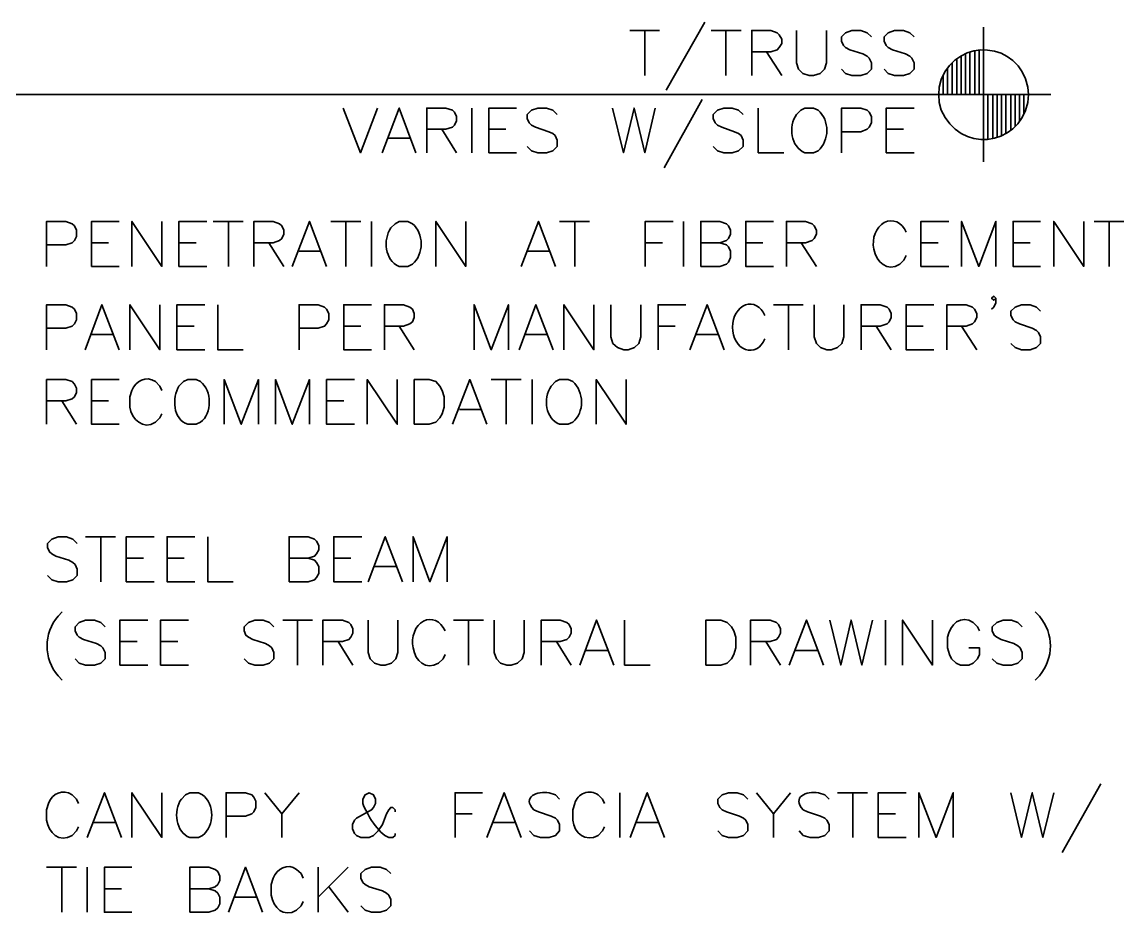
# Model space of a CAD drawing. Header units: inches. Extents: x 5 to 516, y -193 to 129.
# Drawn here: x 110.469 to 113.539, y -178.857 to -176.36 of the extents above; entities that cross this region are included whole.
import ezdxf

# ---------------------------------------------------------------- set-up
doc = ezdxf.new("R2010")
doc.units = ezdxf.units.IN
doc.header["$MEASUREMENT"] = 0
doc.layers.add('PDF8_Geometry', color=7, linetype='Continuous')

msp = doc.modelspace()

# ---------------------------------------------------------------- linework, layer by layer
at = {"layer": 'PDF8_Geometry', "lineweight": 35}
for points in [[(112.3710735, -176.3602262), (112.2632957, -176.5502263)], [(112.1621846, -176.3835598), (112.245518, -176.3835598)], [(112.2044068, -176.3835598), (112.2044068, -176.5091153)], [(112.3888511, -176.3835598), (112.4721845, -176.3835598)], [(112.4299623, -176.3835598), (112.4299623, -176.5091153)], [(112.5021844, -176.5091159), (112.5021844, -176.3835603), (112.5555177, -176.3835603), (112.5732955, -176.390227), (112.5788511, -176.3957825), (112.5855177, -176.4080048), (112.5855177, -176.420227), (112.5788511, -176.4313381), (112.5732955, -176.4380048), (112.5555177, -176.4435603), (112.5021844, -176.4435603)], [(112.6266292, -176.3835598), (112.6266292, -176.4735598), (112.6321847, -176.4913375), (112.6444069, -176.5035598), (112.6621847, -176.5091153), (112.6744069, -176.5091153), (112.6921847, -176.5035598), (112.7044069, -176.4913375), (112.7099625, -176.4735598), (112.7099625, -176.3835598)], [(112.835518, -176.4013379), (112.8232958, -176.3902268), (112.805518, -176.3835602), (112.7810736, -176.3835602), (112.7632958, -176.3902268), (112.7521847, -176.4013379), (112.7521847, -176.4135602), (112.7577403, -176.4257824), (112.7632958, -176.431338), (112.775518, -176.4380046), (112.8110736, -176.4491157), (112.8232958, -176.4557824), (112.8288514, -176.461338), (112.835518, -176.4735602), (112.835518, -176.491338), (112.8232958, -176.5035602), (112.805518, -176.5091157), (112.7810736, -176.5091157), (112.7632958, -176.5035602), (112.7521847, -176.491338)], [(112.9544069, -176.4013379), (112.9421847, -176.3902268), (112.9244069, -176.3835602), (112.8999625, -176.3835602), (112.8821847, -176.3902268), (112.8710736, -176.4013379), (112.8710736, -176.4135602), (112.8766291, -176.4257824), (112.8821847, -176.431338), (112.8944069, -176.4380046), (112.9299625, -176.4491157), (112.9421847, -176.4557824), (112.9477402, -176.461338), (112.9544069, -176.4735602), (112.9544069, -176.491338), (112.9421847, -176.5035602), (112.9244069, -176.5091157), (112.8999625, -176.5091157), (112.8821847, -176.5035602), (112.8710736, -176.491338)], [(113.1477403, -176.3746712), (113.1477403, -176.7502268)], [(112.5432958, -176.4435596), (112.585518, -176.5091151)], [(113.0855181, -176.5624493), (113.0855181, -176.4546715)], [(113.0977401, -176.5624493), (113.0977401, -176.4480048)], [(113.1099624, -176.5624493), (113.1099624, -176.4435604)], [(113.1232957, -176.5624493), (113.1232957, -176.4402271)], [(113.135518, -176.5624493), (113.135518, -176.4380048)], [(113.0477401, -176.5624493), (113.0477401, -176.4880048)], [(113.0599624, -176.5624493), (113.0599624, -176.4735604)], [(113.0732958, -176.5624493), (113.0732958, -176.4624493)], [(113.0299625, -176.5202271), (113.0244069, -176.5413382), (113.0232958, -176.5624493), (113.0244069, -176.5846715), (113.0299625, -176.6057826)], [(113.0355178, -176.5624493), (113.0355178, -176.5080049)], [(113.2710736, -176.5846715), (113.2732958, -176.5624493), (113.2710736, -176.5413382)], [(108.3244067, -176.5624493), (113.3355184, -176.5624493)], [(112.3644066, -176.5757821), (112.2577399, -176.7668932)], [(113.3355181, -176.5624493), (112.9599625, -176.5624493)], [(113.0232958, -176.5624493), (113.0232958, -176.5613382)], [(113.1599623, -176.5624493), (113.1599623, -176.6868938)], [(113.1732957, -176.5624493), (113.1732957, -176.6846715)], [(113.185518, -176.5624493), (113.185518, -176.6813382)], [(113.1977402, -176.5624493), (113.1977402, -176.6768938)], [(113.2099625, -176.5624493), (113.2099625, -176.6713382)], [(113.2232956, -176.5624493), (113.2232956, -176.6624493)], [(113.2355179, -176.5624493), (113.2355179, -176.6513382)], [(113.2477402, -176.5624493), (113.2477402, -176.6380049)], [(113.2599625, -176.5624493), (113.2599625, -176.6168937)], [(113.2732958, -176.5624493), (113.2732958, -176.5613382)], [(111.3644065, -176.6002267), (111.4121843, -176.7246711), (111.459962, -176.6002267)], [(111.4721844, -176.7246717), (111.5199622, -176.6002273), (111.5666289, -176.7246717)], [(111.5966289, -176.7246717), (111.5966289, -176.6002273), (111.6499622, -176.6002273), (111.6688511, -176.6057828), (111.6744067, -176.6113384), (111.6799622, -176.6235606), (111.6799622, -176.6357828), (111.6744067, -176.648005), (111.6688511, -176.6535606), (111.6499622, -176.6591162), (111.5966289, -176.6591162)], [(111.7221844, -176.6002267), (111.7221844, -176.7246711)], [(111.8466292, -176.7246717), (111.7699625, -176.7246717), (111.7699625, -176.6002273), (111.8466292, -176.6002273)], [(111.9599627, -176.6180049), (111.9477405, -176.6057826), (111.9299627, -176.6002271), (111.9066294, -176.6002271), (111.8888516, -176.6057826), (111.8766294, -176.6180049), (111.8766294, -176.629116), (111.8821849, -176.6413382), (111.8888516, -176.6480049), (111.8999627, -176.6535604), (111.9366294, -176.6657826), (111.9477405, -176.6713382), (111.9544072, -176.6768938), (111.9599627, -176.689116), (111.9599627, -176.7068938), (111.9477405, -176.719116), (111.9299627, -176.7246715), (111.9066294, -176.7246715), (111.8888516, -176.719116), (111.8766294, -176.7068938)], [(112.1144065, -176.6002267), (112.1444065, -176.7246711), (112.1744066, -176.6002267), (112.2044066, -176.7246711), (112.2332954, -176.6002267)], [(112.4777398, -176.6180049), (112.4655176, -176.6057826), (112.4477398, -176.6002271), (112.4244065, -176.6002271), (112.4066287, -176.6057826), (112.3944065, -176.6180049), (112.3944065, -176.629116), (112.399962, -176.6413382), (112.4066287, -176.6480049), (112.4188509, -176.6535604), (112.4544065, -176.6657826), (112.4655176, -176.6713382), (112.4721843, -176.6768938), (112.4777398, -176.689116), (112.4777398, -176.7068938), (112.4655176, -176.719116), (112.4477398, -176.7246715), (112.4244065, -176.7246715), (112.4066287, -176.719116), (112.3944065, -176.7068938)], [(112.5199623, -176.6002267), (112.5199623, -176.7246711), (112.5910734, -176.7246711)], [(112.6866291, -176.6057822), (112.6744068, -176.6002267), (112.6499624, -176.6002267), (112.6388513, -176.6057822), (112.6266291, -176.6180045)], [(112.7521847, -176.7246717), (112.7521847, -176.6002273), (112.805518, -176.6002273), (112.8232958, -176.6057828), (112.8288514, -176.6113384), (112.835518, -176.6235606), (112.835518, -176.6413384), (112.8288514, -176.6535606), (112.8232958, -176.6591162), (112.805518, -176.6657828), (112.7521847, -176.6657828)], [(112.954407, -176.7246717), (112.8766292, -176.7246717), (112.8766292, -176.6002273), (112.954407, -176.6002273)], [(111.6388511, -176.6591154), (111.6799622, -176.724671)], [(111.7699625, -176.6591154), (111.8166292, -176.6591154)], [(112.8766292, -176.6591154), (112.924407, -176.6591154)], [(111.4899626, -176.68356), (111.5488515, -176.68356)], [(112.6499624, -176.7246711), (112.6744068, -176.7246711), (112.6866291, -176.7191156)], [(110.53774, -177.041338), (110.53774, -176.9157824), (110.5910734, -176.9157824), (110.6088512, -176.9224491), (110.6155178, -176.9280046), (110.6210734, -176.9402268), (110.6210734, -176.9580046), (110.6155178, -176.9691157), (110.6088512, -176.9757824), (110.5910734, -176.981338), (110.53774, -176.981338)], [(110.7399623, -177.041338), (110.6632956, -177.041338), (110.6632956, -176.9157824), (110.7399623, -176.9157824)], [(110.7755178, -177.041338), (110.7755178, -176.9157824), (110.8588511, -177.041338), (110.8588511, -176.9157824)], [(110.984407, -177.041338), (110.9066292, -177.041338), (110.9066292, -176.9157824), (110.984407, -176.9157824)], [(111.0021843, -176.9157818), (111.0855176, -176.9157818)], [(111.044407, -176.9157818), (111.044407, -177.0413374)], [(111.1155175, -177.041338), (111.1155175, -176.9157824), (111.1688509, -176.9157824), (111.1866286, -176.9224491), (111.1932953, -176.9280046), (111.1988509, -176.9402268), (111.1988509, -176.9513379), (111.1932953, -176.9635602), (111.1866286, -176.9691157), (111.1688509, -176.9757824), (111.1155175, -176.9757824)], [(111.2221844, -177.041338), (111.2699622, -176.9157824), (111.31774, -177.041338)], [(111.3299623, -176.9157818), (111.4132957, -176.9157818)], [(111.3710734, -176.9157818), (111.3710734, -177.0413374)], [(111.4432956, -176.9157818), (111.4432956, -177.0413374)], [(111.5566292, -176.9224485), (111.544407, -176.9157818), (111.5199625, -176.9157818), (111.5088514, -176.9224485), (111.4966292, -176.9335596)], [(111.6221845, -177.041338), (111.6221845, -176.9157824), (111.7055179, -177.041338), (111.7055179, -176.9157824)], [(111.8599623, -177.041338), (111.90774, -176.9157824), (111.9555178, -177.041338)], [(111.9666291, -176.9157818), (112.0499625, -176.9157818)], [(112.0088513, -176.9157818), (112.0088513, -177.0413374)], [(112.2055179, -177.041338), (112.2055179, -176.9157824), (112.2832957, -176.9157824)], [(112.3121842, -176.9157818), (112.3121842, -177.0413374)], [(112.3599623, -177.041338), (112.3599623, -176.9157824), (112.4132956, -176.9157824), (112.4321845, -176.9224491), (112.4377401, -176.9280046), (112.4432956, -176.9402268), (112.4432956, -176.9513379), (112.4377401, -176.9635602), (112.4321845, -176.9691157), (112.4132956, -176.9757824), (112.3599623, -176.9757824)], [(112.5621845, -177.041338), (112.4855178, -177.041338), (112.4855178, -176.9157824), (112.5621845, -176.9157824)], [(112.5988514, -177.041338), (112.5988514, -176.9157824), (112.6521847, -176.9157824), (112.6699625, -176.9224491), (112.6755181, -176.9280046), (112.6821847, -176.9402268), (112.6821847, -176.9513379), (112.6755181, -176.9635602), (112.6699625, -176.9691157), (112.6521847, -176.9757824), (112.5988514, -176.9757824)], [(113.0510734, -177.041338), (112.9732956, -177.041338), (112.9732956, -176.9157824), (113.0510734, -176.9157824)], [(113.0866291, -177.041338), (113.0866291, -176.9157824), (113.1344069, -177.041338), (113.1821847, -176.9157824), (113.1821847, -177.041338)], [(113.306629, -177.041338), (113.2299623, -177.041338), (113.2299623, -176.9157824), (113.306629, -176.9157824)], [(113.3432958, -177.041338), (113.3432958, -176.9157824), (113.4266292, -177.041338), (113.4266292, -176.9157824)], [(113.455518, -176.9157818), (113.5388514, -176.9157818)], [(113.4977402, -176.9157818), (113.4977402, -177.0413374)], [(110.6632956, -176.9757817), (110.7099623, -176.9757817)], [(110.9066292, -176.9757817), (110.954407, -176.9757817)], [(111.1566292, -176.9757817), (111.1988515, -177.0413372)], [(112.2055179, -176.9757817), (112.2532957, -176.9757817)], [(112.4132957, -176.9757817), (112.4321846, -176.9813372), (112.4377402, -176.9868928), (112.4432957, -176.999115), (112.4432957, -177.0168928), (112.4377402, -177.029115), (112.4321846, -177.0346706), (112.4132957, -177.0413372), (112.3599624, -177.0413372)], [(112.4855178, -176.9757817), (112.5332956, -176.9757817)], [(112.6399622, -176.9757817), (112.6821845, -177.0413372)], [(112.9732956, -176.9757817), (113.0210734, -176.9757817)], [(113.2299623, -176.9757817), (113.2777401, -176.9757817)], [(111.2410736, -176.9991152), (111.2999625, -176.9991152)], [(111.8777404, -176.9991152), (111.9377405, -176.9991152)], [(112.914407, -177.0346707), (112.9255181, -177.0235595), (112.9321847, -177.0113373)], [(111.5199625, -177.0413374), (111.544407, -177.0413374), (111.5566292, -177.0346707)], [(113.1821848, -177.1302266), (113.1766292, -177.1357822), (113.1699625, -177.1302266), (113.1766292, -177.1246711), (113.1821848, -177.1302266), (113.1821848, -177.1424488), (113.1766292, -177.1546711), (113.1699625, -177.1602266)], [(110.53774, -177.2735598), (110.53774, -177.1480042), (110.5910734, -177.1480042), (110.6088512, -177.1546709), (110.6155178, -177.1602264), (110.6210734, -177.1724487), (110.6210734, -177.1902264), (110.6155178, -177.2013376), (110.6088512, -177.2080042), (110.5910734, -177.2135598), (110.53774, -177.2135598)], [(110.6455174, -177.2735598), (110.6921841, -177.1480042), (110.7399619, -177.2735598)], [(110.7699624, -177.2735598), (110.7699624, -177.1480042), (110.8532958, -177.2735598), (110.8532958, -177.1480042)], [(110.9788511, -177.2735598), (110.9010733, -177.2735598), (110.9010733, -177.1480042), (110.9788511, -177.1480042)], [(111.0144066, -177.1480048), (111.0144066, -177.2735604), (111.0855177, -177.2735604)], [(111.2410736, -177.2735598), (111.2410736, -177.1480042), (111.294407, -177.1480042), (111.3121848, -177.1546709), (111.3177403, -177.1602264), (111.324407, -177.1724487), (111.324407, -177.1902264), (111.3177403, -177.2013376), (111.3121848, -177.2080042), (111.294407, -177.2135598), (111.2410736, -177.2135598)], [(111.4432953, -177.2735598), (111.3655176, -177.2735598), (111.3655176, -177.1480042), (111.4432953, -177.1480042)], [(111.4788508, -177.2735598), (111.4788508, -177.1480042), (111.5321841, -177.1480042), (111.5499619, -177.1546709), (111.5566286, -177.1602264), (111.5621841, -177.1724487), (111.5621841, -177.1835598), (111.5566286, -177.195782), (111.5499619, -177.2013376), (111.5321841, -177.2080042), (111.4788508, -177.2080042)], [(111.7288508, -177.2735598), (111.7288508, -177.1480042), (111.7766286, -177.2735598), (111.8244064, -177.1480042), (111.8244064, -177.2735598)], [(111.8544069, -177.2735598), (111.9010736, -177.1480042), (111.9488514, -177.2735598)], [(111.9788508, -177.2735598), (111.9788508, -177.1480042), (112.0621842, -177.2735598), (112.0621842, -177.1480042)], [(112.1099623, -177.1480048), (112.1099623, -177.2380048), (112.1155178, -177.2557826), (112.1277401, -177.2668937), (112.1455178, -177.2735604), (112.1577401, -177.2735604), (112.1755178, -177.2668937), (112.1877401, -177.2557826), (112.1932956, -177.2380048), (112.1932956, -177.1480048)], [(112.2410737, -177.2735598), (112.2410737, -177.1480042), (112.3188515, -177.1480042)], [(112.3299624, -177.2735598), (112.3777402, -177.1480042), (112.425518, -177.2735598)], [(112.5621845, -177.1480048), (112.6455178, -177.1480048)], [(112.6044067, -177.1480048), (112.6044067, -177.2735604)], [(112.675518, -177.1480048), (112.675518, -177.2380048), (112.6821847, -177.2557826), (112.6932958, -177.2668937), (112.7110736, -177.2735604), (112.7232958, -177.2735604), (112.7410736, -177.2668937), (112.7532958, -177.2557826), (112.7588514, -177.2380048), (112.7588514, -177.1480048)], [(112.8066289, -177.2735598), (112.8066289, -177.1480042), (112.8599623, -177.1480042), (112.8788511, -177.1546709), (112.8844067, -177.1602264), (112.8899623, -177.1724487), (112.8899623, -177.1835598), (112.8844067, -177.195782), (112.8788511, -177.2013376), (112.8599623, -177.2080042), (112.8066289, -177.2080042)], [(113.0088514, -177.2735598), (112.9321847, -177.2735598), (112.9321847, -177.1480042), (113.0088514, -177.1480042)], [(113.045518, -177.2735598), (113.045518, -177.1480042), (113.0988513, -177.1480042), (113.1166291, -177.1546709), (113.1221847, -177.1602264), (113.1288513, -177.1724487), (113.1288513, -177.1835598), (113.1221847, -177.195782), (113.1166291, -177.2013376), (113.0988513, -177.2080042), (113.045518, -177.2080042)], [(113.306629, -177.1657819), (113.2955178, -177.1546708), (113.2777401, -177.1480041), (113.2532956, -177.1480041), (113.2355178, -177.1546708), (113.2232956, -177.1657819), (113.2232956, -177.1780041), (113.2299623, -177.1902263), (113.2355178, -177.1957819), (113.2477401, -177.2013374), (113.2832956, -177.2135596), (113.2955178, -177.2202263), (113.3010734, -177.2257819), (113.306629, -177.2380041), (113.306629, -177.2557819), (113.2955178, -177.266893), (113.2777401, -177.2735597), (113.2532956, -177.2735597), (113.2355178, -177.266893), (113.2232956, -177.2557819)], [(110.9010733, -177.2080046), (110.9488511, -177.2080046)], [(111.3655176, -177.2080046), (111.4132953, -177.2080046)], [(111.5199625, -177.2080046), (111.5621847, -177.2735602)], [(112.2410737, -177.2080046), (112.2888515, -177.2080046)], [(112.8488514, -177.2080046), (112.8899625, -177.2735602)], [(112.9321847, -177.2080046), (112.9799625, -177.2080046)], [(113.0866291, -177.2080046), (113.1288514, -177.2735602)], [(110.6632956, -177.2313382), (110.7221845, -177.2313382)], [(111.8721846, -177.2313382), (111.9310734, -177.2313382)], [(112.34774, -177.2313382), (112.40774, -177.2313382)], [(110.53774, -177.4813382), (110.53774, -177.3568937), (110.5910734, -177.3568937), (110.6088512, -177.3624493), (110.6155178, -177.3691159), (110.6210734, -177.3802271), (110.6210734, -177.3924493), (110.6155178, -177.4046715), (110.6088512, -177.4102271), (110.5910734, -177.4157826), (110.53774, -177.4157826)], [(110.7399623, -177.4813382), (110.6632956, -177.4813382), (110.6632956, -177.3568937), (110.7399623, -177.3568937)], [(110.8588511, -177.386893), (110.8532956, -177.3746708), (110.8410733, -177.3624486)], [(110.9666288, -177.3624487), (110.9544066, -177.3568931), (110.9310732, -177.3568931), (110.918851, -177.3624487), (110.9066288, -177.3746709)], [(111.0321842, -177.4813382), (111.0321842, -177.3568937), (111.079962, -177.4813382), (111.1277398, -177.3568937), (111.1277398, -177.4813382)], [(111.1755179, -177.4813382), (111.1755179, -177.3568937), (111.2221846, -177.4813382), (111.2699624, -177.3568937), (111.2699624, -177.4813382)], [(111.3955178, -177.4813382), (111.31774, -177.4813382), (111.31774, -177.3568937), (111.3955178, -177.3568937)], [(111.4310733, -177.4813382), (111.4310733, -177.3568937), (111.5144066, -177.4813382), (111.5144066, -177.3568937)], [(111.668851, -177.4813382), (111.7166288, -177.3568937), (111.7644066, -177.4813382)], [(111.7766289, -177.3568931), (111.8599623, -177.3568931)], [(111.8177401, -177.3568931), (111.8177401, -177.4813376)], [(111.8899622, -177.3568931), (111.8899622, -177.4813376)], [(112.0032958, -177.3624487), (111.9910736, -177.3568931), (111.9666291, -177.3568931), (111.955518, -177.3624487), (111.9432958, -177.3746709)], [(112.0688511, -177.4813382), (112.0688511, -177.3568937), (112.1521845, -177.4813382), (112.1521845, -177.3568937)], [(110.7755178, -177.386893), (110.7699622, -177.4046708), (110.7699622, -177.4335597)], [(110.5799623, -177.4157819), (110.6210734, -177.4813374)], [(110.6632956, -177.4157819), (110.7099623, -177.4157819)], [(111.31774, -177.4157819), (111.3655178, -177.4157819)], [(111.6877403, -177.4402265), (111.7466291, -177.4402265)], [(110.8410733, -177.4757819), (110.8532956, -177.4635597), (110.8588511, -177.4524486)], [(110.9310732, -177.4813376), (110.9544066, -177.4813376), (110.9666288, -177.475782)], [(111.9666291, -177.4813376), (111.9910736, -177.4813376), (112.0032958, -177.475782)], [(110.6232955, -177.8135605), (110.6110733, -177.8013382), (110.5932955, -177.7946716), (110.5699622, -177.7946716), (110.5521844, -177.8013382), (110.5399622, -177.8135605), (110.5399622, -177.8246716), (110.5455177, -177.8368938), (110.5521844, -177.8424494), (110.5632955, -177.849116), (110.5999622, -177.8602271), (110.6110733, -177.8668938), (110.61774, -177.8724494), (110.6232955, -177.8846716), (110.6232955, -177.9024494), (110.6110733, -177.9146716), (110.5932955, -177.9202271), (110.5699622, -177.9202271), (110.5521844, -177.9146716), (110.5399622, -177.9024494)], [(110.6466285, -177.7946712), (110.7299618, -177.7946712)], [(110.6888512, -177.7946712), (110.6888512, -177.9202268)], [(110.8377401, -177.9202262), (110.7599623, -177.9202262), (110.7599623, -177.7946706), (110.8377401, -177.7946706)], [(110.9510733, -177.9202262), (110.8732955, -177.9202262), (110.8732955, -177.7946706), (110.9510733, -177.7946706)], [(110.9866288, -177.7946712), (110.9866288, -177.9202268), (111.0577399, -177.9202268)], [(111.2132959, -177.9202262), (111.2132959, -177.7946706), (111.2666292, -177.7946706), (111.284407, -177.8013373), (111.2899625, -177.8068928), (111.2966292, -177.8191151), (111.2966292, -177.8313373), (111.2899625, -177.8424484), (111.284407, -177.8491151), (111.2666292, -177.8546706), (111.2132959, -177.8546706)], [(111.4155176, -177.9202262), (111.3377398, -177.9202262), (111.3377398, -177.7946706), (111.4155176, -177.7946706)], [(111.433296, -177.9202262), (111.4810737, -177.7946706), (111.5288515, -177.9202262)], [(111.5588509, -177.9202262), (111.5588509, -177.7946706), (111.6055176, -177.9202262), (111.6532954, -177.7946706), (111.6532954, -177.9202262)], [(110.7599623, -177.854671), (110.8077401, -177.854671)], [(110.8732955, -177.854671), (110.9210733, -177.854671)], [(111.2666293, -177.854671), (111.2844071, -177.8602266), (111.2899626, -177.8668933), (111.2966293, -177.8780044), (111.2966293, -177.8968933), (111.2899626, -177.9080044), (111.2844071, -177.914671), (111.2666293, -177.9202266), (111.213296, -177.9202266)], [(111.3377398, -177.854671), (111.3855176, -177.854671)], [(111.451073, -177.8780046), (111.511073, -177.8780046)], [(113.2910735, -178.0035595), (113.3032957, -178.0157818)], [(110.701073, -178.0457823), (110.6888507, -178.0335601), (110.671073, -178.0268934), (110.6466285, -178.0268934), (110.6288507, -178.0335601), (110.6177396, -178.0457823), (110.6177396, -178.0568934), (110.6232952, -178.0691156), (110.6288507, -178.0746712), (110.641073, -178.0813379), (110.6766285, -178.092449), (110.6888507, -178.0991156), (110.6944063, -178.1046712), (110.701073, -178.1168934), (110.701073, -178.1346712), (110.6888507, -178.1468934), (110.671073, -178.152449), (110.6466285, -178.152449), (110.6288507, -178.1468934), (110.6177396, -178.1346712)], [(110.8199625, -178.1524492), (110.7421847, -178.1524492), (110.7421847, -178.0268936), (110.8199625, -178.0268936)], [(110.9332957, -178.1524492), (110.8555179, -178.1524492), (110.8555179, -178.0268936), (110.9332957, -178.0268936)], [(111.1710731, -178.0457823), (111.1588509, -178.0335601), (111.1410731, -178.0268934), (111.1177398, -178.0268934), (111.099962, -178.0335601), (111.0877398, -178.0457823), (111.0877398, -178.0568934), (111.0932953, -178.0691156), (111.099962, -178.0746712), (111.1121842, -178.0813379), (111.1477398, -178.092449), (111.1588509, -178.0991156), (111.1655175, -178.1046712), (111.1710731, -178.1168934), (111.1710731, -178.1346712), (111.1588509, -178.1468934), (111.1410731, -178.152449), (111.1177398, -178.152449), (111.099962, -178.1468934), (111.0877398, -178.1346712)], [(111.1955177, -178.026893), (111.278851, -178.026893)], [(111.2366288, -178.026893), (111.2366288, -178.1524486)], [(111.3077399, -178.1524492), (111.3077399, -178.0268936), (111.3621843, -178.0268936), (111.3799621, -178.0335603), (111.3855176, -178.0391158), (111.3910732, -178.051338), (111.3910732, -178.0635603), (111.3855176, -178.0746714), (111.3799621, -178.081338), (111.3621843, -178.0868936), (111.3077399, -178.0868936)], [(111.433296, -178.026893), (111.433296, -178.1168931), (111.4388515, -178.1346708), (111.4510737, -178.1468931), (111.4688515, -178.1524486), (111.4810737, -178.1524486), (111.4988515, -178.1468931), (111.5110738, -178.1346708), (111.5166293, -178.1168931), (111.5166293, -178.026893)], [(111.6710731, -178.026893), (111.7544065, -178.026893)], [(111.7132959, -178.026893), (111.7132959, -178.1524486)], [(111.7844064, -178.026893), (111.7844064, -178.1168931), (111.7910731, -178.1346708), (111.8021842, -178.1468931), (111.8199619, -178.1524486), (111.8321842, -178.1524486), (111.8499619, -178.1468931), (111.8621842, -178.1346708), (111.8677397, -178.1168931), (111.8677397, -178.026893)], [(111.9155178, -178.1524492), (111.9155178, -178.0268936), (111.9688512, -178.0268936), (111.9866289, -178.0335603), (111.9932956, -178.0391158), (111.9988512, -178.051338), (111.9988512, -178.0635603), (111.9932956, -178.0746714), (111.9866289, -178.081338), (111.9688512, -178.0868936), (111.9155178, -178.0868936)], [(112.0232957, -178.1524492), (112.0699624, -178.0268936), (112.1177402, -178.1524492)], [(112.1477402, -178.026893), (112.1477402, -178.1524486), (112.2188513, -178.1524486)], [(112.4988512, -178.1524492), (112.4988512, -178.0268936), (112.5532957, -178.0268936), (112.5710734, -178.0335603), (112.576629, -178.0391158), (112.5821845, -178.051338), (112.5821845, -178.0635603), (112.576629, -178.0746714), (112.5710734, -178.081338), (112.5532957, -178.0868936), (112.4988512, -178.0868936)], [(112.6066291, -178.1524492), (112.6544069, -178.0268936), (112.7021847, -178.1524492)], [(112.7199624, -178.026893), (112.7499624, -178.1524486), (112.7788513, -178.026893), (112.8088513, -178.1524486), (112.8388513, -178.026893)], [(112.8744068, -178.026893), (112.8744068, -178.1524486)], [(112.9221846, -178.1524492), (112.9221846, -178.0268936), (113.0055179, -178.1524492), (113.0055179, -178.0268936)], [(113.1366291, -178.056893), (113.1310735, -178.0457818), (113.1188513, -178.0335596)], [(113.2555179, -178.0457823), (113.2432957, -178.0335601), (113.2255179, -178.0268934), (113.2021846, -178.0268934), (113.1844068, -178.0335601), (113.1721846, -178.0457823), (113.1721846, -178.0568934), (113.1777402, -178.0691156), (113.1844068, -178.0746712), (113.196629, -178.0813379), (113.2321846, -178.092449), (113.2432957, -178.0991156), (113.2499624, -178.1046712), (113.2555179, -178.1168934), (113.2555179, -178.1346712), (113.2432957, -178.1468934), (113.2255179, -178.152449), (113.2021846, -178.152449), (113.1844068, -178.1468934), (113.1721846, -178.1346712)], [(113.0477402, -178.0746707), (113.0477402, -178.1046707), (113.0532957, -178.1224485), (113.0588513, -178.1346707), (113.0710735, -178.146893), (113.0832957, -178.1524485), (113.1066291, -178.1524485), (113.1188513, -178.146893), (113.1310735, -178.1346707), (113.1366291, -178.1224485), (113.1366291, -178.1046707), (113.1066291, -178.1046707)], [(110.7421847, -178.0868929), (110.7899624, -178.0868929)], [(110.8555179, -178.0868929), (110.9032957, -178.0868929)], [(111.3499626, -178.0868929), (111.3910737, -178.1524484)], [(111.95774, -178.0868929), (111.9988511, -178.1524484)], [(112.0410734, -178.1113375), (112.0999623, -178.1113375)], [(112.5410734, -178.0868929), (112.5821845, -178.1524484)], [(112.6244067, -178.1113375), (112.6844067, -178.1113375)], [(111.6299624, -178.146893), (111.6421846, -178.1346707), (111.6477402, -178.1224485)], [(113.3032957, -178.1824484), (113.2910735, -178.1946707)], [(113.474407, -178.4835604), (113.3666292, -178.6746715)], [(110.6266293, -178.5380049), (110.6210737, -178.5257827), (110.6088515, -178.5135604)], [(110.6510733, -178.6324489), (110.6988511, -178.5080044), (110.7466289, -178.6324489)], [(110.7755178, -178.6324489), (110.7755178, -178.5080044), (110.8588511, -178.6324489), (110.8588511, -178.5080044)], [(110.9721847, -178.5135605), (110.9610736, -178.508005), (110.9366291, -178.508005), (110.9244069, -178.5135605), (110.9132958, -178.5257827)], [(111.0377401, -178.6324489), (111.0377401, -178.5080044), (111.0921845, -178.5080044), (111.1099623, -178.51356), (111.1155179, -178.5202266), (111.1210734, -178.5313378), (111.1210734, -178.5491155), (111.1155179, -178.5613378), (111.1099623, -178.5668933), (111.0921845, -178.57356), (111.0377401, -178.57356)], [(111.1455174, -178.508005), (111.1932952, -178.5668939), (111.1932952, -178.6324494)], [(111.2410736, -178.508005), (111.1932959, -178.5668939)], [(111.5088513, -178.5613373), (111.5088513, -178.5557817), (111.5021846, -178.549115), (111.4966291, -178.549115), (111.4910735, -178.5557817), (111.4844068, -178.5668928), (111.4732957, -178.5968928), (111.4610735, -178.6146706), (111.4488513, -178.6268928), (111.4366291, -178.6324484), (111.4132957, -178.6324484), (111.4010735, -178.6268928), (111.3955179, -178.6213373), (111.3899624, -178.609115), (111.3899624, -178.5968928), (111.3955179, -178.5846706), (111.4010735, -178.579115), (111.4432957, -178.5557817), (111.4488513, -178.549115), (111.4544068, -178.5380039), (111.4544068, -178.5257817), (111.4488513, -178.5135595), (111.4366291, -178.5080039), (111.4255179, -178.5135595), (111.4188513, -178.5257817), (111.4188513, -178.5380039)], [(111.675518, -178.6324489), (111.675518, -178.5080044), (111.7521846, -178.5080044)], [(111.7644066, -178.6324489), (111.8121844, -178.5080044), (111.8599622, -178.6324489)], [(111.9666291, -178.525782), (111.955518, -178.5135598), (111.9377402, -178.5080042)], [(112.1344069, -178.508005), (112.1344069, -178.6324494)], [(112.1632957, -178.6324489), (112.2110735, -178.5080044), (112.2588513, -178.6324489)], [(112.4910737, -178.525782), (112.4788515, -178.5135598), (112.4610737, -178.5080042), (112.4377404, -178.5080042), (112.4199626, -178.5135598), (112.4077404, -178.525782), (112.4077404, -178.5380042), (112.413296, -178.5491154), (112.4199626, -178.555782), (112.4321848, -178.5613376), (112.4677404, -178.5735598), (112.4788515, -178.5791154), (112.4855182, -178.5846709), (112.4910737, -178.5968931), (112.4910737, -178.6146709), (112.4788515, -178.6268931), (112.4610737, -178.6324487), (112.4377404, -178.6324487), (112.4199626, -178.6268931), (112.4077404, -178.6146709)], [(112.515518, -178.508005), (112.5621847, -178.5668939), (112.5621847, -178.6324494)], [(112.6099623, -178.508005), (112.5621845, -178.5668939)], [(112.7177402, -178.525782), (112.705518, -178.5135598), (112.6877402, -178.5080042)], [(112.7410735, -178.508005), (112.8244068, -178.508005)], [(112.7832957, -178.508005), (112.7832957, -178.6324494)], [(112.9321845, -178.6324489), (112.8544067, -178.6324489), (112.8544067, -178.5080044), (112.9321845, -178.5080044)], [(112.9677403, -178.6324489), (112.9677403, -178.5080044), (113.015518, -178.6324489), (113.0632958, -178.5080044), (113.0632958, -178.6324489)], [(113.2232956, -178.508005), (113.2532956, -178.6324494), (113.2832956, -178.508005), (113.3132956, -178.6324494), (113.3432956, -178.508005)], [(110.5432959, -178.5380049), (110.5377404, -178.5557827), (110.5377404, -178.5846715)], [(111.675518, -178.5668937), (111.7232957, -178.5668937)], [(111.895518, -178.555782), (111.9077402, -178.5613376), (111.9432958, -178.5735598), (111.955518, -178.5791154), (111.9610736, -178.5846709), (111.9666291, -178.5968931), (111.9666291, -178.6146709), (111.955518, -178.6268931), (111.9377402, -178.6324487), (111.9132958, -178.6324487), (111.895518, -178.6268931), (111.8832958, -178.6146709)], [(112.645518, -178.555782), (112.6577402, -178.5613376), (112.6932958, -178.5735598), (112.705518, -178.5791154), (112.7110736, -178.5846709), (112.7177402, -178.5968931), (112.7177402, -178.6146709), (112.705518, -178.6268931), (112.6877402, -178.6324487), (112.6644069, -178.6324487), (112.645518, -178.6268931), (112.6344069, -178.6146709)], [(112.8544067, -178.5668937), (112.9021845, -178.5668937)], [(110.6088515, -178.6268938), (110.6210737, -178.6146715), (110.6266293, -178.6035604)], [(110.6688509, -178.5913383), (110.7288509, -178.5913383)], [(111.7821843, -178.5913383), (111.8421843, -178.5913383)], [(112.0744069, -178.6268938), (112.0866291, -178.6146715), (112.0921847, -178.6035604)], [(112.1810733, -178.5913383), (112.2410733, -178.5913383)], [(110.9366291, -178.6324494), (110.9610736, -178.6324494), (110.9721847, -178.6268939)], [(111.4910735, -178.6324484), (111.5021846, -178.6324484), (111.5088513, -178.6268928), (111.5088513, -178.6213373)], [(110.53774, -178.7157822), (110.6210734, -178.7157822)], [(110.5799623, -178.7157822), (110.5799623, -178.8413378)], [(110.6510733, -178.7157822), (110.6510733, -178.8413378)], [(110.7755175, -178.8413383), (110.6988508, -178.8413383), (110.6988508, -178.7157828), (110.7755175, -178.7157828)], [(110.9366291, -178.8413383), (110.9366291, -178.7157828), (110.9899625, -178.7157828), (111.0077402, -178.7224494), (111.0144069, -178.728005), (111.0199625, -178.7402272), (111.0199625, -178.7524494), (111.0144069, -178.7635605), (111.0077402, -178.7702272), (110.9899625, -178.7757828), (110.9366291, -178.7757828)], [(111.044407, -178.8413383), (111.0921848, -178.7157828), (111.1388515, -178.8413383)], [(111.2521843, -178.7457821), (111.2466287, -178.7335599), (111.2344065, -178.7224488)], [(111.2944071, -178.7157822), (111.2944071, -178.8413378)], [(111.3777404, -178.7157822), (111.2944071, -178.7991156)], [(111.496629, -178.7335604), (111.4844068, -178.7224493), (111.466629, -178.7157826), (111.4432957, -178.7157826), (111.4255179, -178.7224493), (111.4132957, -178.7335604), (111.4132957, -178.7457826), (111.4188512, -178.7580048), (111.4255179, -178.7635604), (111.436629, -178.7702271), (111.4732957, -178.7813382), (111.4844068, -178.7880049), (111.4910734, -178.7935604), (111.496629, -178.8057826), (111.496629, -178.8235604), (111.4844068, -178.8357826), (111.466629, -178.8413382), (111.4432957, -178.8413382), (111.4255179, -178.8357826), (111.4132957, -178.8235604)], [(111.168851, -178.7457821), (111.1632954, -178.7635599), (111.1632954, -178.7935599)], [(110.6988508, -178.775782), (110.7466286, -178.775782)], [(110.9899626, -178.775782), (111.0077403, -178.7813376), (111.014407, -178.7880043), (111.0199626, -178.7991154), (111.0199626, -178.8180043), (111.014407, -178.8291154), (111.0077403, -178.835782), (110.9899626, -178.8413376), (110.9366292, -178.8413376)], [(111.324407, -178.7702267), (111.3777403, -178.8413378)], [(111.0621841, -178.7991156), (111.121073, -178.7991156)], [(111.2344065, -178.8357821), (111.2466287, -178.8235599), (111.2521843, -178.8113377)]]:
    msp.add_lwpolyline(points, dxfattribs=at)
for points in [[(111.5621841, -177.4813382), (111.5621841, -177.3568937), (111.6032953, -177.3568937), (111.6221841, -177.3624493), (111.6332953, -177.3746715), (111.6399619, -177.3868937), (111.6455175, -177.4046715), (111.6455175, -177.4335604), (111.6399619, -177.4524493), (111.6332953, -177.4635604), (111.6221841, -177.4757826), (111.6032953, -177.4813382)], [(112.3744067, -178.1524492), (112.3744067, -178.0268936), (112.4155178, -178.0268936), (112.4332956, -178.0335603), (112.4455178, -178.0457825), (112.4521845, -178.0568936), (112.4577401, -178.0746714), (112.4577401, -178.1046714), (112.4521845, -178.1224492), (112.4455178, -178.1346714), (112.4332956, -178.1468936), (112.4155178, -178.1524492)]]:
    msp.add_lwpolyline(points, close=True, dxfattribs=at)
for points in [[(110.5810733, -178.0035595), (110.5699622, -178.0157818, 0.369416811), (110.5699622, -178.1824484), (110.5810733, -178.1946707)], [(112.0921847, -178.5380049), (112.0866291, -178.5257827), (112.0744069, -178.5135604, 0.50829303), (112.0088513, -178.5380049), (112.0032958, -178.5557827), (112.0032958, -178.5846715)]]:
    msp.add_lwpolyline(points, format="xyb", dxfattribs=at)
for centre, major_axis, ratio, start_param, end_param in [((112.8892577, -176.9762374), (0.0022346, 0.0621099), 0.784547052, 5.252928078, 8.164755654), ((112.4971116, -177.2107112), (-0.0001422, 0.0645613), 0.750399506, 5.241955706, 10.460135871), ((111.6056707, -178.0883656), (0.0003369, 0.0632447), 0.765517685, 5.237282068, 8.118790587)]:
    msp.add_ellipse(centre, major_axis=major_axis, ratio=ratio, start_param=start_param, end_param=end_param, dxfattribs=at)
for points in [[(113.2710736, -176.5413382), (113.2466477, -176.41469), (113.076944, -176.4001345), (113.0299625, -176.5202271)], [(112.6866291, -176.7191156), (112.7189994, -176.6913748), (112.7198698, -176.6335045), (112.6866291, -176.6057822)], [(113.0299625, -176.6057826), (113.0800736, -176.7251345), (113.2438884, -176.7107456), (113.2710736, -176.5846715)], [(112.6266291, -176.6180045), (112.6039439, -176.6510045), (112.610055, -176.7082452), (112.6499624, -176.7246711)], [(111.4966292, -176.9335596), (111.4742403, -176.9681707), (111.4794625, -177.0231707), (111.5199625, -177.0413374)], [(111.5566292, -177.0346707), (111.589407, -177.0100226), (111.589407, -176.9471152), (111.5566292, -176.9224485)], [(112.8421847, -176.9935595), (112.8491292, -177.0281892), (112.8806477, -177.0587262), (112.914407, -177.0346707)], [(110.8410733, -177.3624486), (110.8148141, -177.3447264), (110.7860363, -177.3603004), (110.7755178, -177.386893)], [(110.9066288, -177.3746709), (110.8867399, -177.4066709), (110.889351, -177.4681339), (110.9310732, -177.4813376)], [(110.9666288, -177.475782), (110.9994806, -177.4525228), (110.998814, -177.3858561), (110.9666288, -177.3624487)], [(111.9432958, -177.3746709), (111.9200365, -177.4105042), (111.9278328, -177.4660413), (111.9666291, -177.4813376)], [(112.0032958, -177.475782), (112.0365365, -177.4480598), (112.0356662, -177.3901894), (112.0032958, -177.3624487)], [(110.7699622, -177.4335597), (110.7743511, -177.4670782), (110.8069993, -177.4982634), (110.8410733, -177.4757819)], [(113.1188513, -178.0335596), (113.0857957, -178.0092078), (113.0526106, -178.0406707), (113.0477402, -178.0746707)], [(113.3032957, -178.0157818), (113.3444809, -178.0672632), (113.3437031, -178.1309299), (113.3032957, -178.1824484)], [(111.5588513, -178.1046707), (111.5651476, -178.1418559), (111.5933143, -178.1673559), (111.6299624, -178.146893)], [(110.6088515, -178.5135604), (110.5826108, -178.4964493), (110.5540367, -178.5099308), (110.5432959, -178.5380049)], [(110.9721847, -178.6268939), (111.0065365, -178.5999124), (111.0057773, -178.5407087), (110.9721847, -178.5135605)], [(111.9377402, -178.5080042), (111.9055921, -178.5029857), (111.8592773, -178.5190783), (111.895518, -178.555782)], [(112.6877402, -178.5080042), (112.6538514, -178.5030598), (112.6124254, -178.5191709), (112.645518, -178.555782)], [(110.9132958, -178.5257827), (110.8897958, -178.5572457), (110.8974995, -178.6203383), (110.9366291, -178.6324494)], [(111.4188513, -178.5380039), (111.4288142, -178.5666706), (111.4628883, -178.6233187), (111.4910735, -178.6324484)], [(110.5377404, -178.5846715), (110.5429626, -178.6193197), (110.5735737, -178.649079), (110.6088515, -178.6268938)], [(112.0032958, -178.5846715), (112.0084624, -178.6213938), (112.0386106, -178.6475234), (112.0744069, -178.6268938)], [(111.2344065, -178.7224488), (111.2091287, -178.7026895), (111.1791102, -178.7197636), (111.168851, -178.7457821)], [(111.1632954, -178.7935599), (111.1702954, -178.8289488), (111.1967213, -178.857097), (111.2344065, -178.8357821)]]:
    msp.add_open_spline(points, degree=3, dxfattribs=at)

doc.saveas('drawing.dxf')
